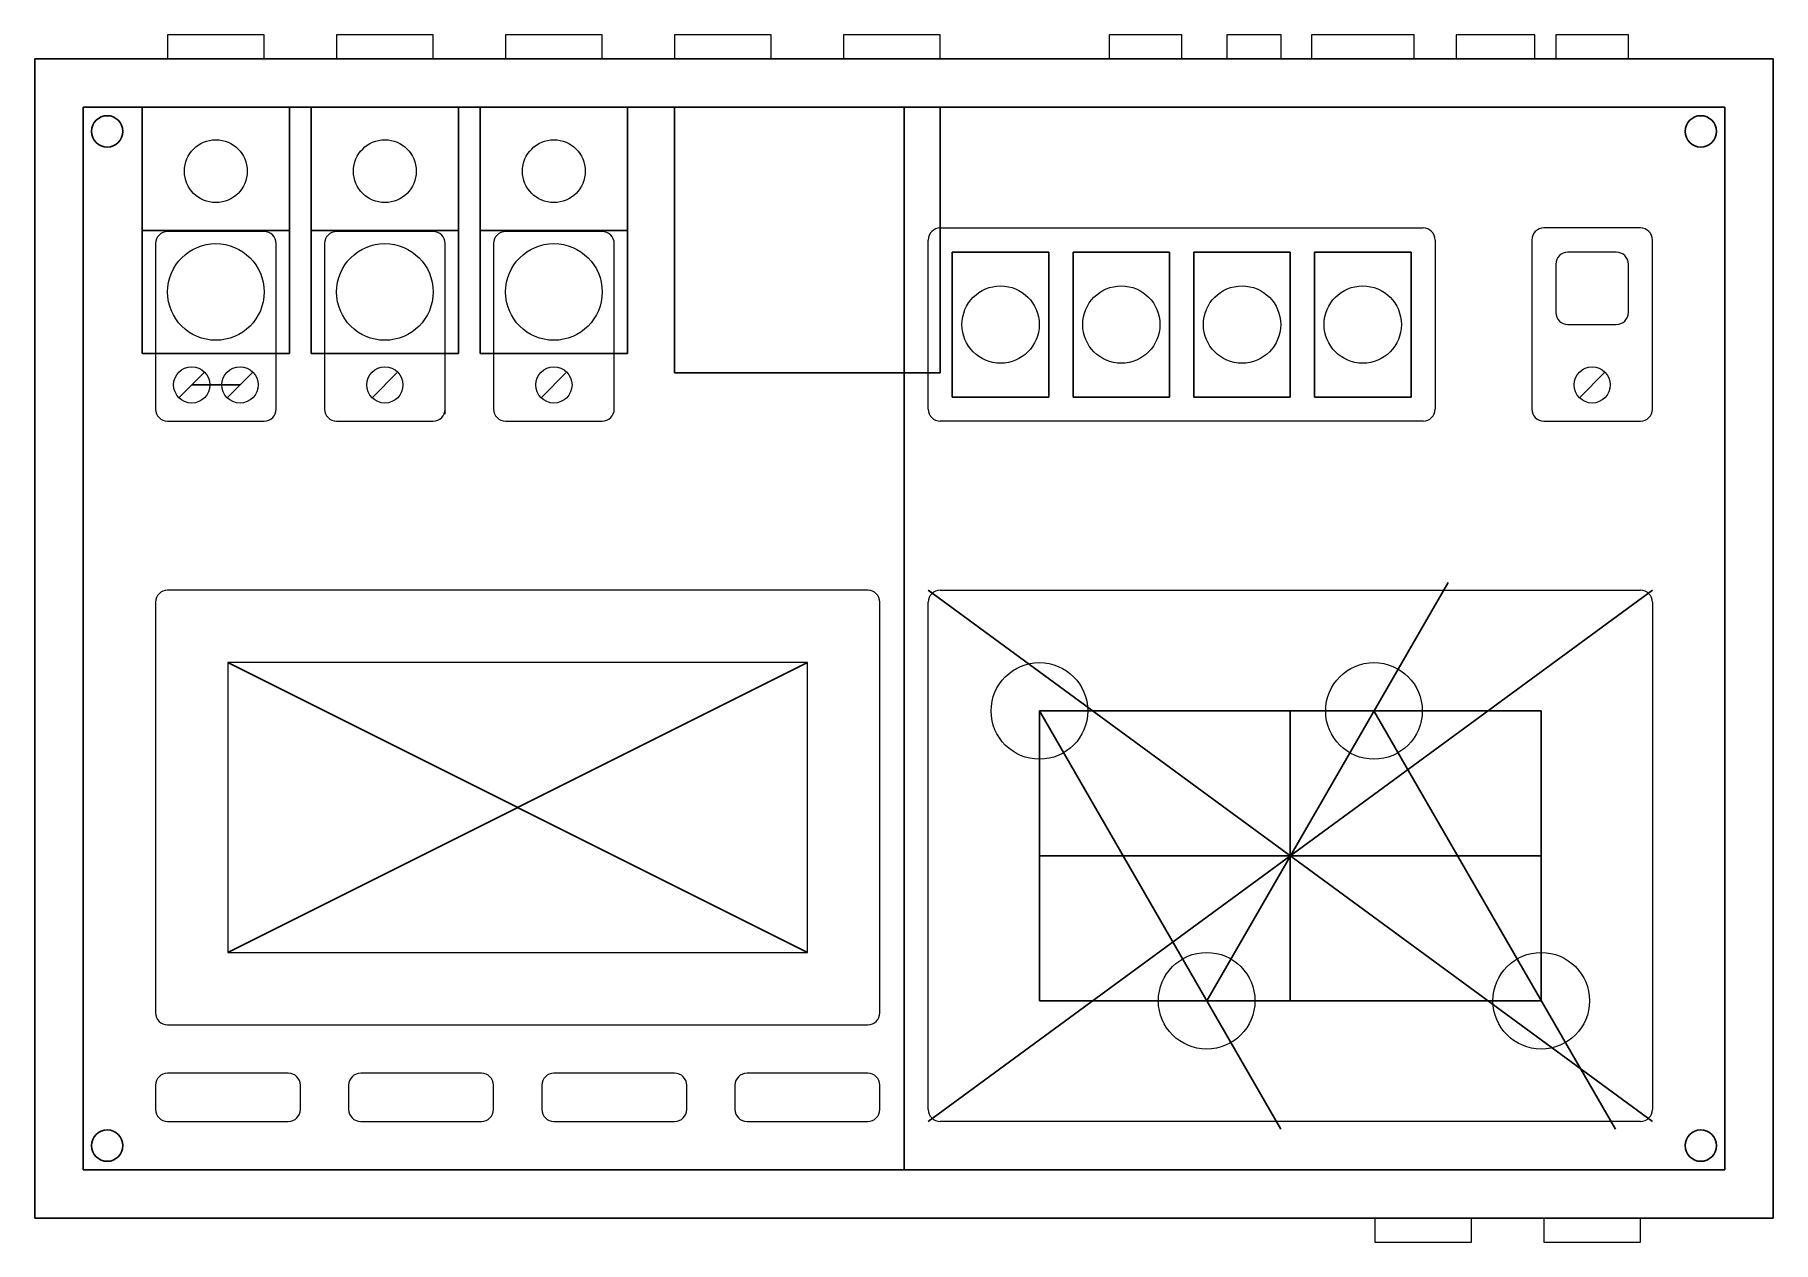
# Model space of a CAD drawing. Header units: inches. Extents: x -0.2 to 7, y -0.3 to 4.7.
import ezdxf

# ---------------------------------------------------------------- set-up
doc = ezdxf.new("R2010")
doc.units = ezdxf.units.IN
doc.header["$MEASUREMENT"] = 0
doc.linetypes.add('DASHED', pattern=[18, 12, -6])
doc.layers.get('0').update_dxf_attribs({"lineweight": 25, "true_color": 0xffffff})
for name, color, linetype, lineweight, true_color in [('etch', 178, 'Continuous', 0, 0x000000), ('guides', 178, 'Continuous', 25, 0x000000), ('pcb', 178, 'Continuous', 25, 0x000000), ('screen', 178, 'DASHED', 0, 0x000000), ('top', 178, 'Continuous', 0, 0x000000)]:
    doc.layers.add(name, color=color, linetype=linetype, lineweight=lineweight, true_color=true_color)

msp = doc.modelspace()

# ---------------------------------------------------------------- linework, layer by layer
for p, q in [((-0.2, 4.6), (-0.2, -0.2)), ((7, 4.6), (-0.2, 4.6)), ((7, -0.2), (7, 4.6)), ((-0.2, -0.2), (7, -0.2))]:
    msp.add_line(p, q)
at = {"layer": 'etch'}
for p, q in [((0.75, 4.7), (0.35, 4.7)), ((0.35, 4.7), (0.35, 4.6)), ((0.75, 4.6), (0.75, 4.7)), ((1.45, 4.7), (1.05, 4.7)), ((1.05, 4.7), (1.05, 4.6)), ((1.45, 4.6), (1.45, 4.7)), ((2.15, 4.7), (1.75, 4.7)), ((1.75, 4.7), (1.75, 4.6)), ((2.15, 4.6), (2.15, 4.7)), ((2.85, 4.7), (2.45, 4.7)), ((2.45, 4.7), (2.45, 4.6)), ((2.85, 4.6), (2.85, 4.7)), ((3.55, 4.7), (3.15, 4.7)), ((3.15, 4.7), (3.15, 4.6)), ((3.55, 4.6), (3.55, 4.7)), ((4.55, 4.7), (4.25, 4.7)), ((4.25, 4.7), (4.25, 4.6)), ((4.55, 4.6), (4.55, 4.7)), ((4.9625, 4.7), (4.7375, 4.7)), ((4.7375, 4.7), (4.7375, 4.6)), ((4.9625, 4.6), (4.9625, 4.7)), ((5.5125, 4.7), (5.0875, 4.7)), ((5.0875, 4.7), (5.0875, 4.6)), ((5.5125, 4.6), (5.5125, 4.7)), ((6.0125, 4.7), (5.6875, 4.7)), ((5.6875, 4.7), (5.6875, 4.6)), ((6.0125, 4.6), (6.0125, 4.7)), ((6.4, 4.7), (6.1, 4.7)), ((6.1, 4.7), (6.1, 4.6)), ((6.4, 4.6), (6.4, 4.7)), ((3.55, 3.9), (5.55, 3.9)), ((6.45, 3.9), (6.05, 3.9)), ((0.3, 3.835), (0.3, 3.15)), ((0.75, 3.885), (0.35, 3.885)), ((0.8, 3.15), (0.8, 3.835)), ((1, 3.835), (1, 3.15)), ((1.45, 3.885), (1.05, 3.885)), ((1.5, 3.1294), (1.5, 3.835)), ((1.7, 3.835), (1.7, 3.15)), ((2.15, 3.885), (1.75, 3.885)), ((2.2, 3.15), (2.2, 3.835)), ((3.5, 3.15), (3.5, 3.85)), ((5.6, 3.85), (5.6, 3.15)), ((6, 3.85), (6, 3.15)), ((6.5, 3.15), (6.5, 3.85)), ((0.35, 3.1), (0.75, 3.1)), ((1.05, 3.1), (1.45, 3.1)), ((1.75, 3.1), (2.15, 3.1)), ((5.55, 3.1), (3.55, 3.1)), ((6.05, 3.1), (6.45, 3.1)), ((3.25, 2.4), (0.35, 2.4)), ((3.55, 2.4), (6.45, 2.4)), ((0.3, 2.35), (0.3, 0.65)), ((3.3, 0.65), (3.3, 2.35)), ((3.5, 0.25), (3.5, 2.35)), ((6.5, 2.35), (6.5, 0.25)), ((0.35, 0.6), (3.25, 0.6)), ((6.45, 0.2), (3.55, 0.2)), ((5.35, -0.2), (5.35, -0.3)), ((5.75, -0.3), (5.75, -0.2)), ((6.05, -0.2), (6.05, -0.3)), ((6.45, -0.3), (6.45, -0.2)), ((5.35, -0.3), (5.75, -0.3)), ((6.05, -0.3), (6.45, -0.3))]:
    msp.add_line(p, q, dxfattribs=at)
for centre in [(3.8, 3.5), (4.3, 3.5), (4.8, 3.5), (5.3, 3.5)]:
    msp.add_circle(centre, 0.16, dxfattribs=at)
for centre, start, end in [((3.55, 3.85), 90, 180), ((5.55, 3.85), 0, 90), ((6.05, 3.85), 90, 180), ((6.45, 3.85), 0, 90), ((0.35, 3.835), 90, 180), ((0.75, 3.835), 0, 90), ((1.05, 3.835), 90, 180), ((1.45, 3.835), 0, 90), ((1.75, 3.835), 90, 180), ((2.15, 3.835), 0, 90), ((0.35, 3.15), 180, 270), ((0.75, 3.15), 270, 0), ((1.05, 3.15), 180, 270), ((1.45, 3.15), 270, 0), ((1.75, 3.15), 180, 270), ((2.15, 3.15), 270, 0), ((3.55, 3.15), 180, 270), ((5.55, 3.15), 270, 0), ((6.05, 3.15), 180, 270), ((6.45, 3.15), 270, 0), ((0.35, 2.35), 90, 180), ((3.25, 2.35), 0, 90), ((3.55, 2.35), 90, 180), ((6.45, 2.35), 0, 90), ((0.35, 0.65), 180, 270), ((3.25, 0.65), 270, 0), ((3.55, 0.25), 180, 270), ((6.45, 0.25), 270, 0)]:
    msp.add_arc(centre, 0.05, start, end, dxfattribs=at)
at = {"layer": 'guides'}
for p, q in [((3.4, 0), (3.4, 4.4)), ((0.4, 3.2), (0.5, 3.3)), ((0.45, 3.25), (0.65, 3.25)), ((0.6, 3.2), (0.7, 3.3)), ((1.2, 3.2), (1.3, 3.3)), ((1.9, 3.2), (2, 3.3)), ((6.2, 3.2), (6.3, 3.3)), ((3.5, 0.2), (6.5, 2.4)), ((3.5, 2.4), (6.5, 0.2)), ((5.6536, 2.4321), (4.6536, 0.7)), ((0.6, 2.1), (3, 0.9)), ((0.6, 0.9), (3, 2.1)), ((4.9608, 0.1679), (3.9608, 1.9)), ((3.9608, 1.9), (6.0392, 1.9)), ((3.9608, 0.7), (3.9608, 1.9)), ((5, 1.9), (5, 0.7)), ((6.3464, 0.1679), (5.3464, 1.9)), ((6.0392, 1.9), (6.0392, 0.7)), ((3.9608, 1.3), (6.0392, 1.3)), ((6.0392, 0.7), (3.9608, 0.7))]:
    msp.add_line(p, q, dxfattribs=at)
at = {"layer": 'pcb'}
for p, q in [((6.8, 4.4), (0, 4.4)), ((0, 4.4), (0, 0)), ((0.855, 4.4), (0.245, 4.4)), ((0.245, 4.4), (0.245, 3.89)), ((0.855, 3.89), (0.855, 4.4)), ((1.555, 4.4), (0.945, 4.4)), ((0.945, 4.4), (0.945, 3.89)), ((1.555, 3.89), (1.555, 4.4)), ((2.255, 4.4), (1.645, 4.4)), ((1.645, 4.4), (1.645, 3.89)), ((2.255, 3.89), (2.255, 4.4)), ((3.55, 4.4), (2.45, 4.4)), ((2.45, 4.4), (2.45, 3.3)), ((3.55, 3.3), (3.55, 4.4)), ((6.8, 0), (6.8, 4.4)), ((0.855, 3.89), (0.245, 3.89)), ((0.245, 3.89), (0.245, 3.38)), ((0.245, 3.89), (0.855, 3.89)), ((0.855, 3.38), (0.855, 3.89)), ((1.555, 3.89), (0.945, 3.89)), ((0.945, 3.89), (0.945, 3.38)), ((0.945, 3.89), (1.555, 3.89)), ((1.555, 3.38), (1.555, 3.89)), ((2.255, 3.89), (1.645, 3.89)), ((1.645, 3.89), (1.645, 3.38)), ((1.645, 3.89), (2.255, 3.89)), ((2.255, 3.38), (2.255, 3.89)), ((3.6, 3.8), (4, 3.8)), ((3.6, 3.8), (3.6, 3.2)), ((4, 3.2), (4, 3.8)), ((4.1, 3.8), (4.1, 3.2)), ((4.1, 3.8), (4.5, 3.8)), ((4.5, 3.2), (4.5, 3.8)), ((4.6, 3.8), (4.6, 3.2)), ((4.6, 3.8), (5, 3.8)), ((5, 3.2), (5, 3.8)), ((5.1, 3.8), (5.1, 3.2)), ((5.1, 3.8), (5.5, 3.8)), ((5.5, 3.2), (5.5, 3.8)), ((0.245, 3.38), (0.855, 3.38)), ((0.945, 3.38), (1.555, 3.38)), ((1.645, 3.38), (2.255, 3.38)), ((2.45, 3.3), (3.55, 3.3)), ((3.6, 3.2), (4, 3.2)), ((4.1, 3.2), (4.5, 3.2)), ((4.6, 3.2), (5, 3.2)), ((5.1, 3.2), (5.5, 3.2)), ((0, 0), (6.8, 0))]:
    msp.add_line(p, q, dxfattribs=at)
for centre in [(0.1, 4.3), (6.7, 4.3), (0.1, 0.1), (6.7, 0.1)]:
    msp.add_circle(centre, 0.065, dxfattribs=at)
at = {"layer": 'screen'}
for p, q in [((3, 2.1), (0.6, 2.1)), ((0.6, 2.1), (0.6, 0.9)), ((3, 0.9), (3, 2.1)), ((0.6, 0.9), (3, 0.9))]:
    msp.add_line(p, q, dxfattribs=at)
at = {"layer": 'top'}
for p, q in [((6.1, 3.75), (6.1, 3.55)), ((6.35, 3.8), (6.15, 3.8)), ((6.4, 3.55), (6.4, 3.75)), ((6.15, 3.5), (6.35, 3.5)), ((0.85, 0.4), (0.35, 0.4)), ((1.65, 0.4), (1.15, 0.4)), ((2.45, 0.4), (1.95, 0.4)), ((3.25, 0.4), (2.75, 0.4)), ((0.3, 0.35), (0.3, 0.25)), ((0.9, 0.25), (0.9, 0.35)), ((1.1, 0.35), (1.1, 0.25)), ((1.7, 0.25), (1.7, 0.35)), ((1.9, 0.35), (1.9, 0.25)), ((2.5, 0.25), (2.5, 0.35)), ((2.7, 0.35), (2.7, 0.25)), ((3.3, 0.25), (3.3, 0.35)), ((0.35, 0.2), (0.85, 0.2)), ((1.15, 0.2), (1.65, 0.2)), ((1.95, 0.2), (2.45, 0.2)), ((2.75, 0.2), (3.25, 0.2))]:
    msp.add_line(p, q, dxfattribs=at)
for centre, radius in [((0.55, 4.135), 0.13), ((1.25, 4.135), 0.13), ((1.95, 4.135), 0.13), ((0.55, 3.635), 0.2), ((1.25, 3.635), 0.2), ((1.95, 3.635), 0.2), ((0.45, 3.25), 0.075), ((0.65, 3.25), 0.075), ((1.25, 3.25), 0.075), ((1.95, 3.25), 0.075), ((6.25, 3.25), 0.075), ((3.9608, 1.9), 0.2), ((5.3464, 1.9), 0.2), ((4.6536, 0.7), 0.2), ((6.0392, 0.7), 0.2)]:
    msp.add_circle(centre, radius, dxfattribs=at)
for centre, radius, start, end in [((-0.2, 4.6), 0, 0, 0), ((7, 4.6), 0, 0, 0), ((6.15, 3.75), 0.05, 90, 180), ((6.35, 3.75), 0.05, 0, 90), ((6.15, 3.55), 0.05, 180, 270), ((6.35, 3.55), 0.05, 270, 0), ((0.35, 0.35), 0.05, 90, 180), ((0.85, 0.35), 0.05, 0, 90), ((1.15, 0.35), 0.05, 90, 180), ((1.65, 0.35), 0.05, 0, 90), ((1.95, 0.35), 0.05, 90, 180), ((2.45, 0.35), 0.05, 0, 90), ((2.75, 0.35), 0.05, 90, 180), ((3.25, 0.35), 0.05, 0, 90), ((0.35, 0.25), 0.05, 180, 270), ((0.85, 0.25), 0.05, 270, 0), ((1.15, 0.25), 0.05, 180, 270), ((1.65, 0.25), 0.05, 270, 0), ((1.95, 0.25), 0.05, 180, 270), ((2.45, 0.25), 0.05, 270, 0), ((2.75, 0.25), 0.05, 180, 270), ((3.25, 0.25), 0.05, 270, 0), ((-0.2, -0.2), 0, 0, 0), ((7, -0.2), 0, 0, 0)]:
    msp.add_arc(centre, radius, start, end, dxfattribs=at)

doc.saveas('drawing.dxf')
